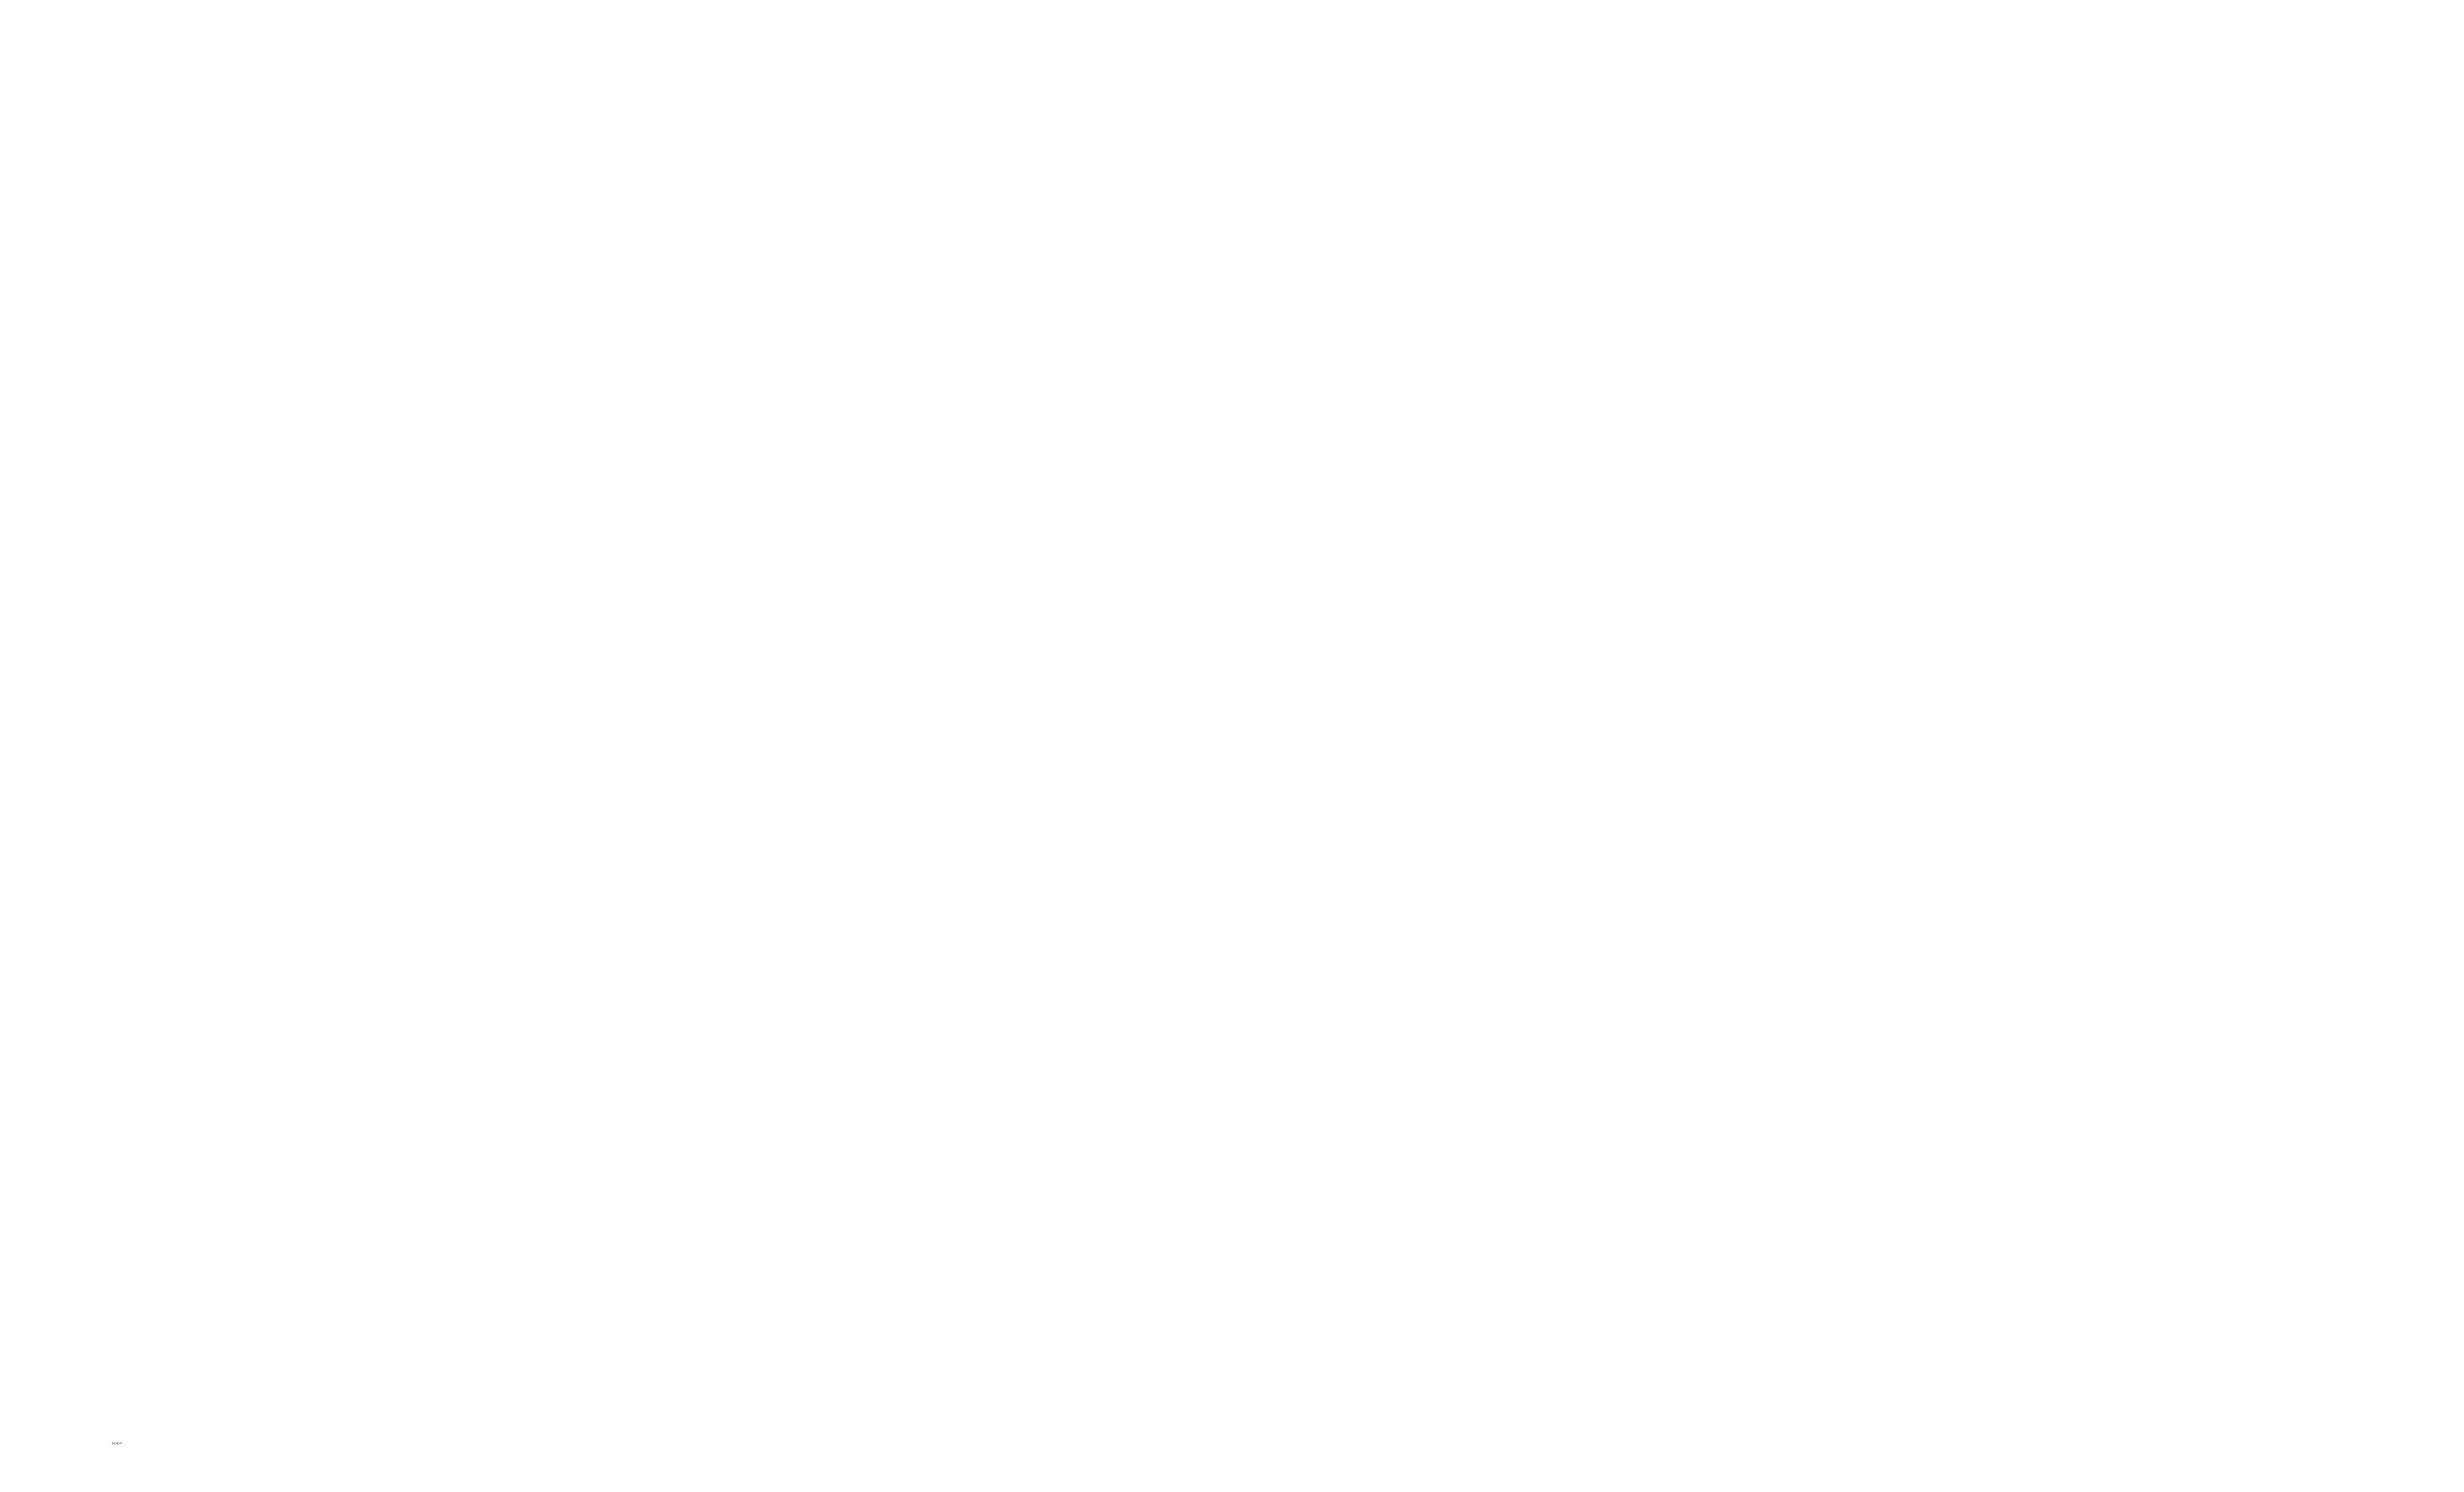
# Model space of a CAD drawing. Header units: millimetres. Extents: x -2123 to 34701, y -1286 to 835.
# Drawn here: x 794 to 1464, y -461 to -66 of the extents above; entities that cross this region are included whole.
import ezdxf

# ---------------------------------------------------------------- set-up
doc = ezdxf.new("R2010")
doc.units = ezdxf.units.MM
doc.layers.add('1 Відмітки', color=7, linetype='Continuous', lineweight=25)
doc.styles.get("Standard").update_dxf_attribs({"font": 'arial.ttf'})

msp = doc.modelspace()

# ---------------------------------------------------------------- texts
at = {"layer": '1 Відмітки', "color": 0, "insert": (815.323, -460.193), "char_height": 0.45, "attachment_point": 3, "rotation": 359.995878}
msp.add_mtext_dynamic_manual_height_columns('ПК0+89,77', width=7.02543, gutter_width=12.5, heights=[0], dxfattribs=at)

doc.saveas('drawing.dxf')
